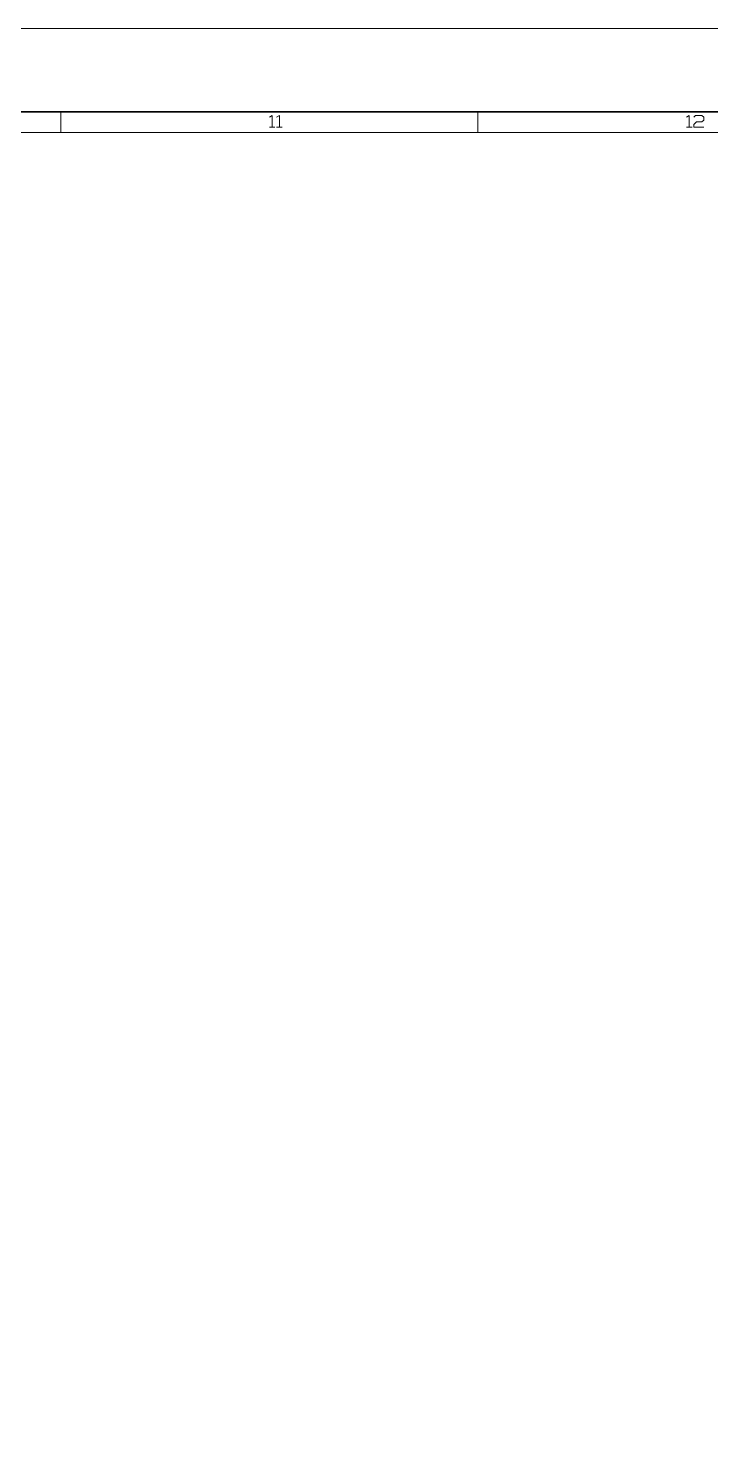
# Model space of a CAD drawing. Header units: millimetres. Extents: x 0 to 174, y 0 to 33.
# Drawn here: x 39.85 to 46.29, y 19.75 to 33.11 of the extents above; entities that cross this region are included whole.
import ezdxf

# ---------------------------------------------------------------- set-up
doc = ezdxf.new("R2010")
doc.units = ezdxf.units.MM
doc.layers.add('PDF_Geomertry', color=7, linetype='Continuous', true_color=0x405f80)

msp = doc.modelspace()

# ---------------------------------------------------------------- linework, layer by layer
at = {"layer": 'PDF_Geomertry', "color": 7, "lineweight": 13}
for points in [[(0, 33.111), (173.622, 33.111)], [(40.158, 32.127), (40.158, 32.324)], [(42.126, 32.272), (42.151, 32.288), (42.151, 32.179)], [(42.194, 32.272), (42.22, 32.288), (42.22, 32.179)], [(44.094, 32.127), (44.094, 32.324)], [(46.063, 32.272), (46.088, 32.288), (46.088, 32.179)], [(46.131, 32.272), (46.148, 32.288), (46.207, 32.288), (46.224, 32.272), (46.224, 32.246), (46.207, 32.229), (46.157, 32.229), (46.131, 32.204), (46.131, 32.179), (46.224, 32.179)], [(42.126, 32.179), (42.177, 32.179)], [(42.194, 32.179), (42.245, 32.179)], [(46.063, 32.179), (46.114, 32.179)]]:
    msp.add_lwpolyline(points, dxfattribs=at)
at = {"layer": 'PDF_Geomertry', "color": 7, "lineweight": 35}
msp.add_lwpolyline([(0.787, 0.788), (0.787, 32.324), (172.835, 32.324), (172.835, 0.788)], close=True, dxfattribs=at)
at = {"layer": 'PDF_Geomertry', "color": 7, "lineweight": 13}
msp.add_lwpolyline([(0.984, 0.985), (0.984, 32.127), (172.638, 32.127), (172.638, 0.985)], close=True, dxfattribs=at)

doc.saveas('drawing.dxf')
